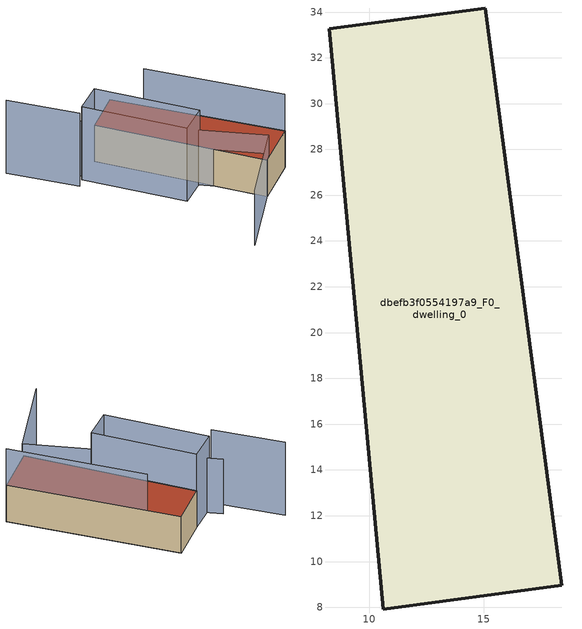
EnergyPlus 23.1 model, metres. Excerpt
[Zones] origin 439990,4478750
dbefb3f0554197a9_F0_dwelling_0
 floor ground (EU_floor_Construction): 18.42,8.97 15.07,34.18 8.26,33.28 10.62,7.93 z0
 wall outside (EU_wall_Construction): 18.42,8.97 10.62,7.93 8.26,33.28 15.07,34.18 18.42,8.97 z0:6
 roof outside (EU_roof_Construction): 15.07,34.18 18.42,8.97 10.62,7.93 8.26,33.28 z6
shading: 3.65,35.11 12.26,8.45 / 12.26,8.45 -1.08,4.15 z0:9; 18.41,8.97 15.72,29.29 / 0.3,42.91 1.81,32.37 / 8.26,33.28 9.69,17.82 / 9.69,17.82 4.82,17.37 / 4.82,17.37 3.39,32.82 / 3.39,32.82 8.26,33.28 z0:12
[Building]
EU S2 Campaign: North Axis=0; Terrain=City; Solar Distribution=FullExterior
[Site:Location]
Madrid: Latitude=40.5; Longitude=-3.5; Time Zone=1; Elevation=609
[SizingPeriod:WeatherFileDays]
AnnualSizingPeriod: Begin Month=1; Begin Day of Month=1; End Month=12; End Day of Month=31; Day of Week for Start Day=Monday; Use Weather File Daylight Saving Period=No; Use Weather File Rain and Snow Indicators=No
[MATERIAL]
EU_InternalMass_Material: Roughness=MediumRough; Thickness=0.1; Conductivity=1; Density=1800; Specific Heat=900; Thermal Absorptance=0.9; Solar Absorptance=0.7; Visible Absorptance=0.7
[MATERIAL:NOMASS] Roughness=MediumRough; Thermal Absorptance=0.9; Solar Absorptance=0.7; Visible Absorptance=0.7
Name | Thermal Resistance
EU_wall_NoMass | 0.419739
EU_roof_NoMass | 0.352165
EU_floor_NoMass | 0.608284
[CONSTRUCTION]
EU_wall_Construction: EU_wall_NoMass
EU_roof_Construction: EU_roof_NoMass
EU_floor_Construction: EU_floor_NoMass
EU_InternalMass_Construction: EU_InternalMass_Material
[ZONE]
dbefb3f0554197a9_F0_dwelling_0: Type=1; Multiplier=1; Ceiling Height=autocalculate; Volume=1124.58; Floor Area=autocalculate; Part of Total Floor Area=Yes
[INTERNALMASS]
dbefb3f0554197a9_F0_dwelling_0_EU_InternalMass: Construction=EU_InternalMass_Construction; Zone or ZoneList=dbefb3f0554197a9_F0_dwelling_0; Surface Area=187.431
[OTHEREQUIPMENT]
EU_Step8_InternalGain_dbefb3f0554197a9_F0_dwelling_0_f000: Fuel Type=Electricity; Zone or ZoneList or Space or SpaceList=dbefb3f0554197a9_F0_dwelling_0; Schedule=EU_Step8_GainSchedule_dbefb3f0554197a9_F0_dwelling_0_f000; Design Level Calculation Method=Watts/Area; Power per Zone Floor Area=1; Fraction Latent=0; Fraction Radiant=0; Fraction Lost=0; Carbon Dioxide Generation Rate=0; EndUse Subcategory=EU_Step8_InternalGains
[ZONEVENTILATION:DESIGNFLOWRATE]
EU_ConstantAir_dbefb3f0554197a9_F0_dwelling_0: Zone or ZoneList or Space or SpaceList=dbefb3f0554197a9_F0_dwelling_0; Schedule=EU_AlwaysOn; Design Flow Rate Calculation Method=AirChanges/Hour; Air Changes per Hour=0.703302; Ventilation Type=Natural; Fan Pressure Rise=0; Fan Total Efficiency=1; Constant Term Coefficient=1; Temperature Term Coefficient=0; Velocity Term Coefficient=0; Velocity Squared Term Coefficient=0; Minimum Indoor Temperature=-100; Maximum Indoor Temperature=100; Delta Temperature=-100; Minimum Outdoor Temperature=-100; Maximum Outdoor Temperature=100; Maximum Wind Speed=40
[HVACTEMPLATE:THERMOSTAT]
EU_HeatOnly_dbefb3f0554197a9_F0_dwelling_0: Constant Heating Setpoint=20; Constant Cooling Setpoint=50
[HVACTEMPLATE:ZONE:IDEALLOADSAIRSYSTEM]
dbefb3f0554197a9_F0_dwelling_0: Template Thermostat=EU_HeatOnly_dbefb3f0554197a9_F0_dwelling_0; System Availability Schedule=EU_AlwaysOn; Maximum Heating Supply Air Temperature=50; Minimum Cooling Supply Air Temperature=13; Maximum Heating Supply Air Humidity Ratio=0.0156; Minimum Cooling Supply Air Humidity Ratio=0.0077; Heating Limit=NoLimit; Cooling Limit=NoLimit; Heating Availability Schedule=EU_AlwaysOn; Cooling Availability Schedule=EU_CoolingOff; Dehumidification Control Type=ConstantSensibleHeatRatio; Cooling Sensible Heat Ratio=0.7; Dehumidification Setpoint=60; Humidification Control Type=None; Humidification Setpoint=30; Outdoor Air Method=None; Outdoor Air Flow Rate per Person=0.00944; Outdoor Air Flow Rate per Zone Floor Area=0; Outdoor Air Flow Rate per Zone=0; Demand Controlled Ventilation Type=None; Outdoor Air Economizer Type=NoEconomizer; Heat Recovery Type=None; Sensible Heat Recovery Effectiveness=0.7; Latent Heat Recovery Effectiveness=0.65
[SIZING:ZONE]
dbefb3f0554197a9_F0_dwelling_0: Zone Cooling Design Supply Air Temperature Input Method=SupplyAirTemperature; Zone Cooling Design Supply Air Temperature=13; Zone Heating Design Supply Air Temperature Input Method=SupplyAirTemperature; Zone Heating Design Supply Air Temperature=50; Zone Cooling Design Supply Air Humidity Ratio=0.008; Zone Heating Design Supply Air Humidity Ratio=0.008; Cooling Design Air Flow Method=DesignDay; Cooling Design Air Flow Rate=0; Cooling Minimum Air Flow per Zone Floor Area=0.000762; Cooling Minimum Air Flow=0; Cooling Minimum Air Flow Fraction=0.2; Heating Design Air Flow Method=DesignDay; Heating Design Air Flow Rate=0; Heating Maximum Air Flow per Zone Floor Area=0.002032; Heating Maximum Air Flow=0.141576; Heating Maximum Air Flow Fraction=0.3; Account for Dedicated Outdoor Air System=No; Dedicated Outdoor Air System Control Strategy=NeutralSupplyAir; Dedicated Outdoor Air Low Setpoint Temperature for Design=autosize; Dedicated Outdoor Air High Setpoint Temperature for Design=autosize; Zone Load Sizing Method=Sensible Load Only No Latent Load; Zone Latent Cooling Design Supply Air Humidity Ratio Input Method=HumidityRatioDifference; Zone Cooling Design Supply Air Humidity Ratio Difference=0.005; Zone Latent Heating Design Supply Air Humidity Ratio Input Method=HumidityRatioDifference; Zone Humidification Design Supply Air Humidity Ratio Difference=0.005
[SCHEDULE:CONSTANT]
Name | Hourly Value
EU_AlwaysOn | 1
EU_CoolingOff | 0
[SCHEDULE:FILE]
EU_Step8_GainSchedule_dbefb3f0554197a9_F0_dwelling_0_f000: File=../../schedules/dbefb3f0554197a9/dbefb3f0554197a9_F0_dwelling_0_f000_gain.csv; Column Number=1; Rows to Skip at Top=0; Number of Hours of Data=8760; Column Separator=Comma; Interpolate to Timestep=No; Minutes per Item=60; Adjust Schedule for Daylight Savings=Yes
